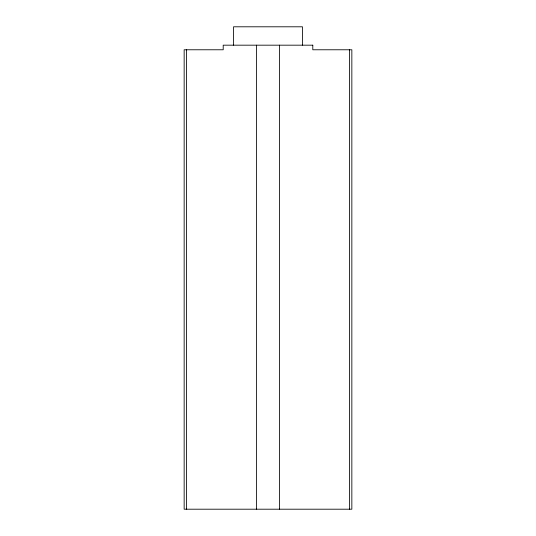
<?xml version="1.0" encoding="UTF-8"?>
<svg xmlns="http://www.w3.org/2000/svg" width="536" height="536" viewBox="0 0 536 536"><rect width="100%" height="100%" fill="white"/><g stroke="black" fill="none" stroke-linecap="round" stroke-linejoin="round"><path stroke-width="0.8" d="M349.546 49.774L349.546 509.2M302.458 45.178L302.458 26.8L233.542 26.8L233.542 45.178M279.484 45.178L279.484 509.2M256.516 45.178L256.516 509.2M186.454 49.774L186.454 509.2M312.796 45.178L223.204 45.178L223.204 49.774L184.156 49.774L184.156 509.2L351.844 509.2L351.844 49.774L312.796 49.774L312.796 45.178"/></g></svg>
